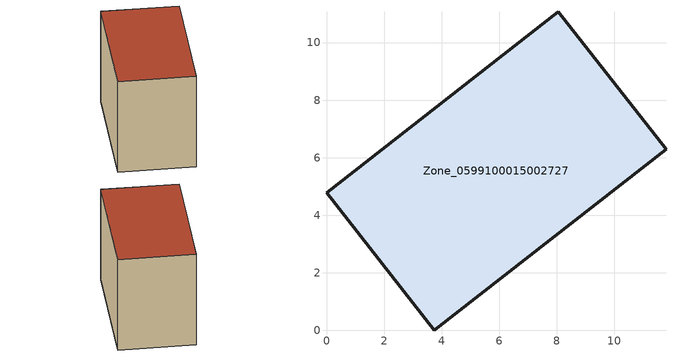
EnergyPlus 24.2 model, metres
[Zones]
Zone_0599100015002727
 floor ground (C_G): 8.05,11.07 11.79,6.29 3.74,0 0,4.78 z0.81
 wall outside (C_F): 11.79,6.29 8.05,11.07 0,4.78 3.74,0 11.79,6.29 z0.81:8.99
 roof outside (C_R): 0,4.78 3.74,0 11.79,6.29 8.05,11.07 z8.99
[BUILDING]
Pand.0599100015002727: North Axis=0; Terrain=City; Loads Convergence Tolerance Value=0.04; Temperature Convergence Tolerance Value=0.4; Solar Distribution=FullExterior; Maximum Number of Warmup Days=25; Minimum Number of Warmup Days=1
[Site:Location]
Rotterdam.The.Hague.AP_ZH_NLD Design_Conditions: Latitude=51.96; Longitude=4.45; Time Zone=1; Elevation=-4.5
[SITE:GROUNDTEMPERATURE:BUILDINGSURFACE]
18, 18, 18, 18, 18, 18, 18, 18, 18, 18, 18, 18
[MATERIAL] Thermal Absorptance=0.9; Solar Absorptance=0.7; Visible Absorptance=0.7
Name | Roughness | Thickness | Conductivity | Density | Specific Heat
G.TI.1965-1974 | MediumSmooth | 0.15 | 0.882353 | 540 | 1210
F.TI.1965-1974 | Rough | 0.3 | 0.697674 | 1920 | 840
R.TI.1965-1974 | MediumRough | 0.2 | 0.232558 | 1500 | 1000
[CONSTRUCTION]
C_G: G.TI.1965-1974
C_F: F.TI.1965-1974
C_R: R.TI.1965-1974
[ZONE]
Zone_0599100015002727: Type=1; Multiplier=1; Ceiling Height=Autocalculate; Volume=Autocalculate; Floor Area=autocalculate; Part of Total Floor Area=Yes
[ZONEINFILTRATION:DESIGNFLOWRATE]
Infil_Zone_0599100015002727: Zone or ZoneList or Space or SpaceList=Zone_0599100015002727; Schedule=AlwaysOn; Design Flow Rate Calculation Method=Flow/Area; Flow Rate per Floor Area=0.003; Constant Term Coefficient=1; Temperature Term Coefficient=0; Velocity Term Coefficient=0; Velocity Squared Term Coefficient=0
[HVACTEMPLATE:ZONE:IDEALLOADSAIRSYSTEM]
Zone_0599100015002727: Maximum Heating Supply Air Temperature=50; Minimum Cooling Supply Air Temperature=13; Maximum Heating Supply Air Humidity Ratio=0.0156; Minimum Cooling Supply Air Humidity Ratio=0.0077; Heating Limit=NoLimit; Cooling Limit=NoLimit; Dehumidification Control Type=ConstantSensibleHeatRatio; Cooling Sensible Heat Ratio=0.7; Dehumidification Setpoint=60; Humidification Control Type=None; Humidification Setpoint=30; Outdoor Air Method=None; Outdoor Air Flow Rate per Person=0.00944; Outdoor Air Flow Rate per Zone Floor Area=0; Outdoor Air Flow Rate per Zone=0; Demand Controlled Ventilation Type=None; Outdoor Air Economizer Type=NoEconomizer; Heat Recovery Type=None; Sensible Heat Recovery Effectiveness=0.7; Latent Heat Recovery Effectiveness=0.65
[ZONECONTROL:THERMOSTAT]
ThermostatControl_Zone_0599100015002727: Zone or ZoneList=Zone_0599100015002727; Control Type Schedule=DualSetpointControlType; Control 1=Thermostat_Zone_0599100015002727; Temperature Difference Between Cutout And Setpoint=0
[THERMOSTATSETPOINT:DUALSETPOINT]
Thermostat_Zone_0599100015002727: Heating Setpoint Temperature Schedule=HeatingSetpoint_Zone_0599100015002727; Cooling Setpoint Temperature Schedule=CoolingSetpoint_Zone_0599100015002727
[SCHEDULE:COMPACT]
HeatingSetpoint_Zone_0599100015002727: Through: 12/31, For: AllDays, Until: 24:00, 21
CoolingSetpoint_Zone_0599100015002727: Through: 12/31, For: AllDays, Until: 24:00, 24
DualSetpointControlType: Through: 12/31, For: AllDays, Until: 24:00, 4
AlwaysOn: Through: 12/31, For: AllDays, Until: 24:00, 1
